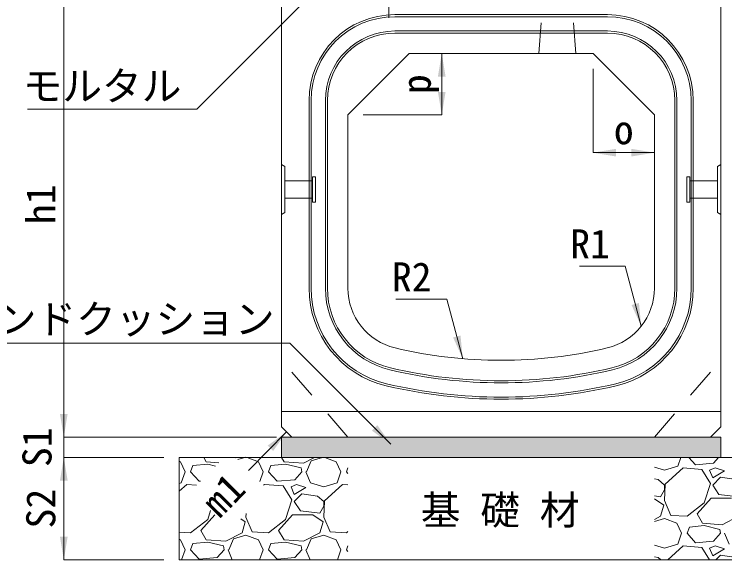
# Model space of a CAD drawing. Units: millimetres, scale not verified. Extents: x 289 to 42849, y -1182 to 27464.
# Drawn here: x 3040 to 3735, y 20405 to 20938 of the extents above; entities that cross this region are included whole.
import ezdxf
from ezdxf.enums import TextEntityAlignment as Align

# ---------------------------------------------------------------- set-up
doc = ezdxf.new("R2010")
doc.units = ezdxf.units.MM
doc.header["$LTSCALE"] = 40
doc.linetypes.add('USER2', pattern=[1.35, 0.75, -0.6])
for name, color, linetype, lineweight in [('0_2', 7, 'Continuous', 20), ('インサート', 3, 'USER2', 5), ('側溝', 7, 'Continuous', 5), ('寸法引出', 7, 'Continuous', 9), ('寸法線', 7, 'Continuous', 9), ('本体', 2, 'Continuous', 9), ('ﾊｯﾁﾝｸﾞ', 7, 'Continuous', 5)]:
    doc.layers.add(name, color=color, linetype=linetype, lineweight=lineweight)
doc.styles.add('ＭＳ ゴシック', font='')
doc.styles.get('ＭＳ ゴシック').set_extended_font_data('MS Gothic')

# ---------------------------------------------------------------- blocks, each defined once
blk = doc.blocks.new('filled_arrow')
at = {"color": 0, "linetype": 'Continuous', "lineweight": -2}
blk.add_solid([(7.5, 1.25), (0, 0), (7.5, -1.25)], dxfattribs=at)

msp = doc.modelspace()

# ---------------------------------------------------------------- hatches: boundary and pattern name
at = {"layer": 'ﾊｯﾁﾝｸﾞ'}
msp.add_hatch(color=8, dxfattribs=at).paths.add_polyline_path([(3731.37, 20504.61), (3731.37, 20524.61), (3301.37, 20524.61), (3301.37, 20504.61)])

# ---------------------------------------------------------------- linework, layer by layer
at = {"layer": '0_2', "lineweight": 9}
msp.add_line((3306.37, 20529.61), (3269.09, 20491.94), dxfattribs=at)
at = {"layer": '0_2'}
for p, q in [((3301.37, 20524.61), (3731.37, 20524.61)), ((3301.37, 20524.61), (3301.37, 20504.61)), ((3731.37, 20524.61), (3731.37, 20504.61)), ((3201.37, 20504.61), (3831.37, 20504.61)), ((3201.37, 20504.61), (3201.37, 20404.61)), ((3201.37, 20404.61), (3831.37, 20404.61))]:
    msp.add_line(p, q, dxfattribs=at)
at = {"layer": '0_2', "lineweight": 9}
for points in [[(3653.43, 20632.93), (3637.69, 20691.67), (3593.15, 20691.67)], [(3478.79, 20601.18), (3463.19, 20659.39), (3413.17, 20659.39)]]:
    msp.add_lwpolyline(points, dxfattribs=at)
at = {"layer": 'インサート'}
for p, q in [((3304.57, 20775.11), (3331.57, 20775.11)), ((3331.57, 20779.11), (3331.57, 20754.11)), ((3331.57, 20779.11), (3334.57, 20779.11)), ((3334.57, 20779.11), (3334.57, 20754.11)), ((3698.16, 20779.11), (3698.16, 20754.11)), ((3701.17, 20779.11), (3698.16, 20779.11)), ((3701.17, 20779.11), (3701.17, 20754.11)), ((3728.16, 20775.11), (3701.17, 20775.11)), ((3304.57, 20758.11), (3331.57, 20758.11)), ((3331.57, 20754.11), (3334.57, 20754.11)), ((3701.17, 20754.11), (3698.16, 20754.11)), ((3728.16, 20758.11), (3701.17, 20758.11))]:
    msp.add_line(p, q, dxfattribs=at)
at = {"layer": '側溝', "linetype": 'USER2', "lineweight": 9}
for p, q in [((3553.19, 20899.61), (3563.86, 21035.71)), ((3589.54, 20899.61), (3578.86, 21035.71)), ((3366.37, 20524.61), (3301.37, 20599.61)), ((3666.37, 20524.61), (3731.36, 20599.61))]:
    msp.add_line(p, q, dxfattribs=at)
at = {"layer": '側溝', "color": 2, "lineweight": 20}
for p, q in [((3731.36, 20534.61), (3731.36, 21035.75)), ((3301.37, 20973.73), (3301.37, 20534.61)), ((3366.37, 20839.61), (3426.37, 20899.61)), ((3606.37, 20899.61), (3426.37, 20899.61)), ((3606.37, 20899.61), (3666.37, 20839.61)), ((3366.37, 20839.61), (3366.37, 20670.14)), ((3666.37, 20670.14), (3666.37, 20839.61)), ((3301.37, 20534.61), (3311.37, 20524.61)), ((3721.37, 20524.61), (3731.36, 20534.61)), ((3311.37, 20524.61), (3721.37, 20524.61))]:
    msp.add_line(p, q, dxfattribs=at)
at = {"layer": '側溝', "color": 4}
for p, q in [((3620.37, 20937.61), (3412.37, 20937.61)), ((3620.37, 20935.61), (3412.37, 20935.61)), ((3620.37, 20921.61), (3412.37, 20921.61)), ((3620.37, 20919.61), (3412.37, 20919.61)), ((3328.37, 20853.61), (3328.37, 20670.14)), ((3330.37, 20853.61), (3330.37, 20670.14)), ((3344.37, 20853.61), (3344.37, 20670.14)), ((3346.37, 20853.61), (3346.37, 20670.14)), ((3686.37, 20670.14), (3686.37, 20853.61)), ((3688.36, 20670.14), (3688.36, 20853.61)), ((3702.37, 20670.14), (3702.37, 20853.61)), ((3704.37, 20670.14), (3704.37, 20853.61)), ((3301.37, 20791.11), (3304.57, 20789.11)), ((3304.57, 20744.11), (3304.57, 20789.11)), ((3731.36, 20791.11), (3728.16, 20789.11)), ((3728.16, 20744.11), (3728.16, 20789.11)), ((3301.37, 20742.11), (3304.57, 20744.11)), ((3731.36, 20742.11), (3728.16, 20744.11))]:
    msp.add_line(p, q, dxfattribs=at)
for centre, radius, start, end in [((3412.37, 20853.61), 84, 90, 180), ((3412.37, 20853.61), 82, 90, 180), ((3620.37, 20853.61), 84, 0, 90), ((3620.37, 20853.61), 82, 0, 90), ((3412.37, 20853.61), 68, 90, 180), ((3412.37, 20853.61), 66, 90, 180), ((3620.37, 20853.61), 68, 0, 90), ((3620.37, 20853.61), 66, 0, 90), ((3426.37, 20670.14), 98, 180, 256.65773), ((3426.37, 20670.14), 96, 180, 256.65774), ((3426.37, 20670.14), 82, 180, 256.65771), ((3426.37, 20670.14), 80, 180, 256.65771), ((3606.37, 20670.14), 80, 283.34228, 0), ((3606.37, 20670.14), 82, 283.34225, 0), ((3606.37, 20670.14), 96, 283.34225, 0), ((3606.37, 20670.14), 98, 283.34222, 0), ((3516.37, 21049.61), 470, 256.65776, 283.34223), ((3516.37, 21049.61), 472, 256.65776, 283.34223), ((3516.37, 21049.61), 488, 256.65776, 283.34223), ((3516.37, 21049.61), 486, 256.65776, 283.34223)]:
    msp.add_arc(centre, radius, start, end, dxfattribs=at)
at = {"layer": '寸法引出'}
for p, q in [((3406.37, 21034.61), (3406.37, 20934.61)), ((3088.33, 20569.61), (3088.33, 20459.61)), ((3286.37, 20524.61), (3088.33, 20524.61)), ((3186.37, 20504.61), (3088.33, 20504.61)), ((3088.33, 20504.61), (3088.33, 20404.61)), ((3186.37, 20504.61), (3088.33, 20504.61)), ((3186.37, 20404.61), (3088.33, 20404.61))]:
    msp.add_line(p, q, dxfattribs=at)
at = {"layer": '寸法線'}
for p, q in [((3088.33, 21084.61), (3088.33, 20934.61)), ((3088.33, 20979.61), (3088.33, 20524.61)), ((3441.37, 20899.61), (3458.2, 20899.61)), ((3458.2, 20899.61), (3458.2, 20839.61)), ((3606.37, 20884.61), (3606.37, 20802.65)), ((3381.37, 20839.61), (3458.2, 20839.61)), ((3666.37, 20824.61), (3666.37, 20802.65)), ((3606.37, 20802.65), (3666.37, 20802.65)), ((3296.37, 20524.61), (3088.33, 20524.61))]:
    msp.add_line(p, q, dxfattribs=at)
for points in [[(3357.29, 20983.88), (3218.44, 20845.03), (3052.84, 20845.03)], [(3408.48, 20517.57), (3309.64, 20616.4), (2987.79, 20616.4)]]:
    msp.add_lwpolyline(points, dxfattribs=at)
at = {"layer": '本体'}
msp.add_line((3731.36, 20549.61), (3301.37, 20549.61), dxfattribs=at)
at = {"layer": '本体', "lineweight": 20}
for centre, radius, start, end in [((3426.37, 20670.14), 60, 180, 256.65785), ((3606.37, 20670.14), 60, 283.34237, 0), ((3516.37, 21049.61), 450, 256.65777, 283.34225)]:
    msp.add_arc(centre, radius, start, end, dxfattribs=at)
at = {"layer": 'ﾊｯﾁﾝｸﾞ'}
for p, q in [((3227.71, 20500.44), (3225.27, 20504.61)), ((3257.62, 20504.61), (3256.86, 20504.21)), ((3258.57, 20502.51), (3266.57, 20505.01)), ((3267.64, 20504.61), (3278.76, 20500.44)), ((3303.91, 20500.44), (3301.47, 20504.61)), ((3333.82, 20504.61), (3322.96, 20498.92)), ((3326, 20490.54), (3330.58, 20501.2)), ((3330.58, 20501.2), (3341.48, 20504.61)), ((3343.84, 20504.61), (3354.96, 20500.44)), ((3201.37, 20500.89), (3202.56, 20500.44)), ((3202.56, 20500.44), (3207.13, 20490.54)), ((3212.47, 20490.54), (3214.75, 20496.63)), ((3229.23, 20498.16), (3214.75, 20496.63)), ((3239.95, 20499.46), (3227.71, 20500.44)), ((3236.79, 20496.27), (3229.23, 20498.16)), ((3278.76, 20500.44), (3283.33, 20490.54)), ((3288.67, 20490.54), (3290.95, 20496.63)), ((3305.43, 20498.16), (3290.95, 20496.63)), ((3322.96, 20498.92), (3303.91, 20500.44)), ((3320.67, 20494.35), (3305.43, 20498.16)), ((3321.43, 20490.54), (3320.67, 20494.35)), ((3354.96, 20500.44), (3359.53, 20490.54)), ((3364.87, 20490.54), (3366.37, 20494.54)), ((3203.32, 20479.87), (3207.13, 20490.54)), ((3220.85, 20481.39), (3212.47, 20490.54)), ((3280.03, 20481.28), (3283.33, 20490.54)), ((3297.05, 20481.39), (3288.67, 20490.54)), ((3321.43, 20490.54), (3314.57, 20482.92)), ((3325.24, 20490.54), (3329.81, 20479.87)), ((3355.72, 20479.87), (3359.53, 20490.54)), ((3366.37, 20488.9), (3364.87, 20490.54)), ((3222.18, 20481.51), (3220.85, 20481.39)), ((3314.57, 20482.92), (3297.05, 20481.39)), ((3201.37, 20479.29), (3203.32, 20479.87)), ((3208.66, 20478.34), (3201.37, 20471.69)), ((3218.26, 20477.54), (3208.66, 20478.34)), ((3284.86, 20478.34), (3283.89, 20477.46)), ((3303.14, 20476.82), (3284.86, 20478.34)), ((3311.53, 20463.1), (3303.14, 20476.82)), ((3316.1, 20478.34), (3310.76, 20476.06)), ((3310.76, 20476.06), (3313.81, 20468.44)), ((3313.81, 20468.44), (3325.24, 20475.3)), ((3325.24, 20475.3), (3316.1, 20478.34)), ((3329.81, 20479.87), (3342.77, 20476.06)), ((3342.77, 20476.06), (3355.72, 20479.87)), ((3361.06, 20478.34), (3343.53, 20462.34)), ((3366.37, 20477.9), (3361.06, 20478.34)), ((3321.43, 20469.2), (3313.81, 20461.58)), ((3336.67, 20466.91), (3321.43, 20469.2)), ((3342.77, 20461.58), (3336.67, 20466.91)), ((3305.43, 20444.05), (3311.53, 20463.1)), ((3313.81, 20461.58), (3319.91, 20452.44)), ((3343.53, 20462.34), (3342.77, 20446.34)), ((3342.77, 20457.01), (3342.77, 20461.58)), ((3229.23, 20444.05), (3232.04, 20452.82)), ((3319.91, 20452.44), (3338.96, 20450.15)), ((3338.96, 20450.15), (3342.77, 20457.01)), ((3222.37, 20433.39), (3236.09, 20448.63)), ((3236.09, 20448.63), (3236.27, 20448.63)), ((3266.73, 20449.78), (3266.57, 20446.34)), ((3266.57, 20446.34), (3272.66, 20431.86)), ((3298.57, 20433.39), (3312.29, 20448.63)), ((3312.29, 20448.63), (3332.1, 20448.63)), ((3332.1, 20448.63), (3342.01, 20441.77)), ((3342.77, 20446.34), (3348.86, 20431.86)), ((3212.47, 20431.1), (3229.23, 20444.05)), ((3261.65, 20444.65), (3265.81, 20441.77)), ((3265.81, 20441.77), (3262.76, 20431.1)), ((3288.67, 20431.1), (3305.43, 20444.05)), ((3342.01, 20441.77), (3338.96, 20431.1)), ((3201.37, 20431.63), (3212.47, 20431.1)), ((3227.71, 20424.24), (3222.37, 20433.39)), ((3272.66, 20431.86), (3288.67, 20431.1)), ((3303.91, 20424.24), (3298.57, 20433.39)), ((3348.86, 20431.86), (3364.87, 20431.1)), ((3364.87, 20431.1), (3366.37, 20432.26)), ((3201.37, 20424.69), (3202.56, 20424.24)), ((3262.76, 20431.1), (3246.76, 20422.72)), ((3249.8, 20414.34), (3254.38, 20425)), ((3254.38, 20425), (3266.57, 20428.81)), ((3266.57, 20428.81), (3278.76, 20424.24)), ((3338.96, 20431.1), (3322.96, 20422.72)), ((3326, 20414.34), (3330.58, 20425)), ((3330.58, 20425), (3342.77, 20428.81)), ((3342.77, 20428.81), (3354.96, 20424.24)), ((3202.56, 20424.24), (3207.13, 20414.34)), ((3212.47, 20414.34), (3214.75, 20420.43)), ((3229.23, 20421.96), (3214.75, 20420.43)), ((3246.76, 20422.72), (3227.71, 20424.24)), ((3244.47, 20418.15), (3229.23, 20421.96)), ((3245.23, 20414.34), (3244.47, 20418.15)), ((3278.76, 20424.24), (3283.33, 20414.34)), ((3288.67, 20414.34), (3290.95, 20420.43)), ((3305.43, 20421.96), (3290.95, 20420.43)), ((3322.96, 20422.72), (3303.91, 20424.24)), ((3320.67, 20418.15), (3305.43, 20421.96)), ((3321.43, 20414.34), (3320.67, 20418.15)), ((3354.96, 20424.24), (3359.53, 20414.34)), ((3364.87, 20414.34), (3366.37, 20418.34)), ((3203.66, 20404.61), (3207.13, 20414.34)), ((3220.85, 20405.19), (3212.47, 20414.34)), ((3245.23, 20414.34), (3238.37, 20406.72)), ((3249.04, 20414.34), (3253.21, 20404.61)), ((3279.86, 20404.61), (3283.33, 20414.34)), ((3297.05, 20405.19), (3288.67, 20414.34)), ((3321.43, 20414.34), (3314.57, 20406.72)), ((3325.24, 20414.34), (3329.41, 20404.61)), ((3356.06, 20404.61), (3359.53, 20414.34)), ((3366.37, 20412.7), (3364.87, 20414.34)), ((3238.37, 20406.72), (3220.85, 20405.19)), ((3314.57, 20406.72), (3297.05, 20405.19))]:
    msp.add_line(p, q, dxfattribs=at)
at = {"layer": 'ﾊｯﾁﾝｸﾞ', "lineweight": 13}
for p, q in [((3689.12, 20496), (3692.2, 20504.61)), ((3706.65, 20497.53), (3700.15, 20504.61)), ((3729.18, 20504.61), (3724.18, 20499.05)), ((3666.37, 20495.08), (3676.17, 20492.19)), ((3676.17, 20492.19), (3689.12, 20496)), ((3694.46, 20494.48), (3676.93, 20478.48)), ((3712.75, 20492.95), (3694.46, 20494.48)), ((3724.18, 20499.05), (3706.65, 20497.53)), ((3725.7, 20494.48), (3720.37, 20492.19)), ((3734.84, 20491.43), (3725.7, 20494.48)), ((3721.13, 20479.24), (3712.75, 20492.95)), ((3720.37, 20492.19), (3723.41, 20484.57)), ((3723.41, 20484.57), (3734.84, 20491.43)), ((3670.07, 20483.05), (3666.37, 20483.6)), ((3676.17, 20477.71), (3670.07, 20483.05)), ((3731.03, 20485.33), (3723.41, 20477.71)), ((3746.27, 20483.05), (3731.03, 20485.33)), ((3676.93, 20478.48), (3676.17, 20462.47)), ((3676.17, 20473.14), (3676.17, 20477.71)), ((3715.03, 20460.19), (3721.13, 20479.24)), ((3723.41, 20477.71), (3729.51, 20468.57)), ((3666.37, 20467), (3672.36, 20466.28)), ((3672.36, 20466.28), (3676.17, 20473.14)), ((3729.51, 20468.57), (3748.56, 20466.28)), ((3666.37, 20464.16), (3675.41, 20457.9)), ((3676.17, 20462.47), (3682.27, 20448)), ((3698.27, 20447.23), (3715.03, 20460.19)), ((3708.17, 20449.52), (3721.89, 20464.76)), ((3721.89, 20464.76), (3741.7, 20464.76)), ((3675.41, 20457.9), (3672.36, 20447.23)), ((3672.36, 20447.23), (3666.37, 20444.1)), ((3682.27, 20448), (3698.27, 20447.23)), ((3713.51, 20440.38), (3708.17, 20449.52)), ((3748.56, 20447.23), (3732.56, 20438.85)), ((3666.37, 20441.88), (3676.17, 20444.95)), ((3676.17, 20444.95), (3688.36, 20440.38)), ((3688.36, 20440.38), (3692.93, 20430.47)), ((3732.56, 20438.85), (3713.51, 20440.38)), ((3698.27, 20430.47), (3700.55, 20436.57)), ((3715.03, 20438.09), (3700.55, 20436.57)), ((3730.27, 20434.28), (3715.03, 20438.09)), ((3731.03, 20430.47), (3730.27, 20434.28)), ((3689.12, 20419.8), (3692.93, 20430.47)), ((3706.65, 20421.33), (3698.27, 20430.47)), ((3731.03, 20430.47), (3724.18, 20422.85)), ((3734.84, 20430.47), (3739.42, 20419.8)), ((3666.37, 20418.88), (3676.17, 20415.99)), ((3676.17, 20415.99), (3689.12, 20419.8)), ((3694.46, 20418.28), (3679.49, 20404.61)), ((3712.75, 20416.75), (3694.46, 20418.28)), ((3724.18, 20422.85), (3706.65, 20421.33)), ((3725.7, 20418.28), (3720.37, 20415.99)), ((3734.84, 20415.23), (3725.7, 20418.28)), ((3720.17, 20404.61), (3712.75, 20416.75)), ((3720.37, 20415.99), (3723.41, 20408.37)), ((3723.41, 20408.37), (3734.84, 20415.23)), ((3670.07, 20406.85), (3666.37, 20407.4)), ((3672.63, 20404.61), (3670.07, 20406.85)), ((3731.03, 20409.13), (3726.51, 20404.61)), ((3746.27, 20406.85), (3731.03, 20409.13))]:
    msp.add_line(p, q, dxfattribs=at)

# ---------------------------------------------------------------- block references
at = {"layer": '0_2', "lineweight": 9, "xscale": 3, "yscale": 3}
for p, rotation in [((3653.43, 20632.93), 105), ((3478.79, 20601.18), 105), ((3306.37, 20529.61), 225.3)]:
    msp.add_blockref('filled_arrow', p, dxfattribs=dict(at, rotation=rotation))
at = {"layer": '寸法引出', "xscale": 3, "yscale": 3}
for p, rotation in [((3088.33, 20524.61), 90), ((3088.33, 20504.61), 270), ((3088.33, 20504.61), 270), ((3088.33, 20404.61), 90)]:
    msp.add_blockref('filled_arrow', p, dxfattribs=dict(at, rotation=rotation))
at = {"layer": '寸法線', "xscale": 3, "yscale": 3}
for p, rotation in [((3458.2, 20899.61), 270), ((3458.2, 20839.61), 90), ((3666.37, 20802.65), 180), ((3088.33, 20524.61), 90), ((3408.48, 20517.57), 135)]:
    msp.add_blockref('filled_arrow', p, dxfattribs=dict(at, rotation=rotation))
msp.add_blockref('filled_arrow', (3606.37, 20802.65), dxfattribs=at)

# ---------------------------------------------------------------- texts
at = {"layer": '0_2', "style": 'ＭＳ ゴシック'}
for s, p in [('R1', (3622.69, 20727.67)), ('R2', (3448.19, 20695.39))]:
    msp.add_text(s, height=28.48, dxfattribs=at).set_placement(p, align=Align.TOP_RIGHT)
msp.add_text('m1', height=28.48, rotation=45.298, dxfattribs=at).set_placement((3247.88, 20491.83), align=Align.TOP_RIGHT)
msp.add_text('基 礎 材', height=28.48, dxfattribs=at).set_placement((3437.72, 20430.44), align=Align.BOTTOM_LEFT)
at = {"layer": '寸法引出', "style": 'ＭＳ ゴシック'}
for s, p in [('S1', (3062.08, 20514.61)), ('S2', (3065.83, 20454.61))]:
    msp.add_text(s, height=28.48, rotation=90, dxfattribs=at).set_placement(p, align=Align.MIDDLE_CENTER)
at = {"layer": '寸法線', "style": 'ＭＳ ゴシック'}
for s, p in [('モルタル', (3203.44, 20882.1)), ('サンドクッション', (3294.64, 20654.23))]:
    msp.add_text(s, height=28.48, dxfattribs=at).set_placement(p, align=Align.TOP_RIGHT)
for s, p in [('p', (3433.18, 20869.61)), ('h1', (3065.83, 20752.11))]:
    msp.add_text(s, height=28.48, rotation=90, dxfattribs=at).set_placement(p, align=Align.MIDDLE_CENTER)
msp.add_text('o', height=28.48, dxfattribs=at).set_placement((3636.37, 20825.15), align=Align.MIDDLE_CENTER)

doc.saveas('drawing.dxf')
